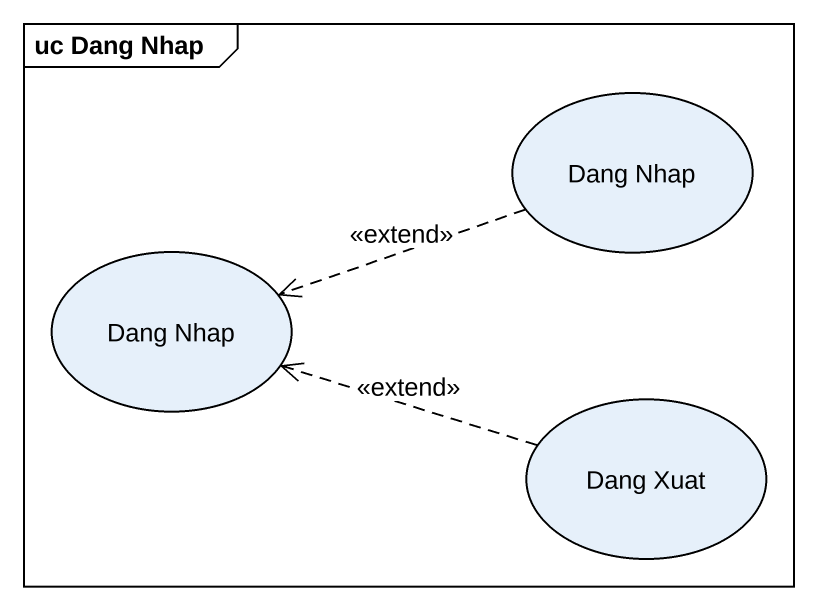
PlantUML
@startuml
mainframe uc Dang Nhap
usecase "Dang Nhap" as Dang_Nhap
usecase "Dang Nhap" as Dang_Nhap_2
usecase "Dang Xuat" as Dang_Xuat
Dang_Nhap .left.> Dang_Nhap_2 : <<extend>>
Dang_Xuat .left.> Dang_Nhap_2 : <<extend>>
@enduml
